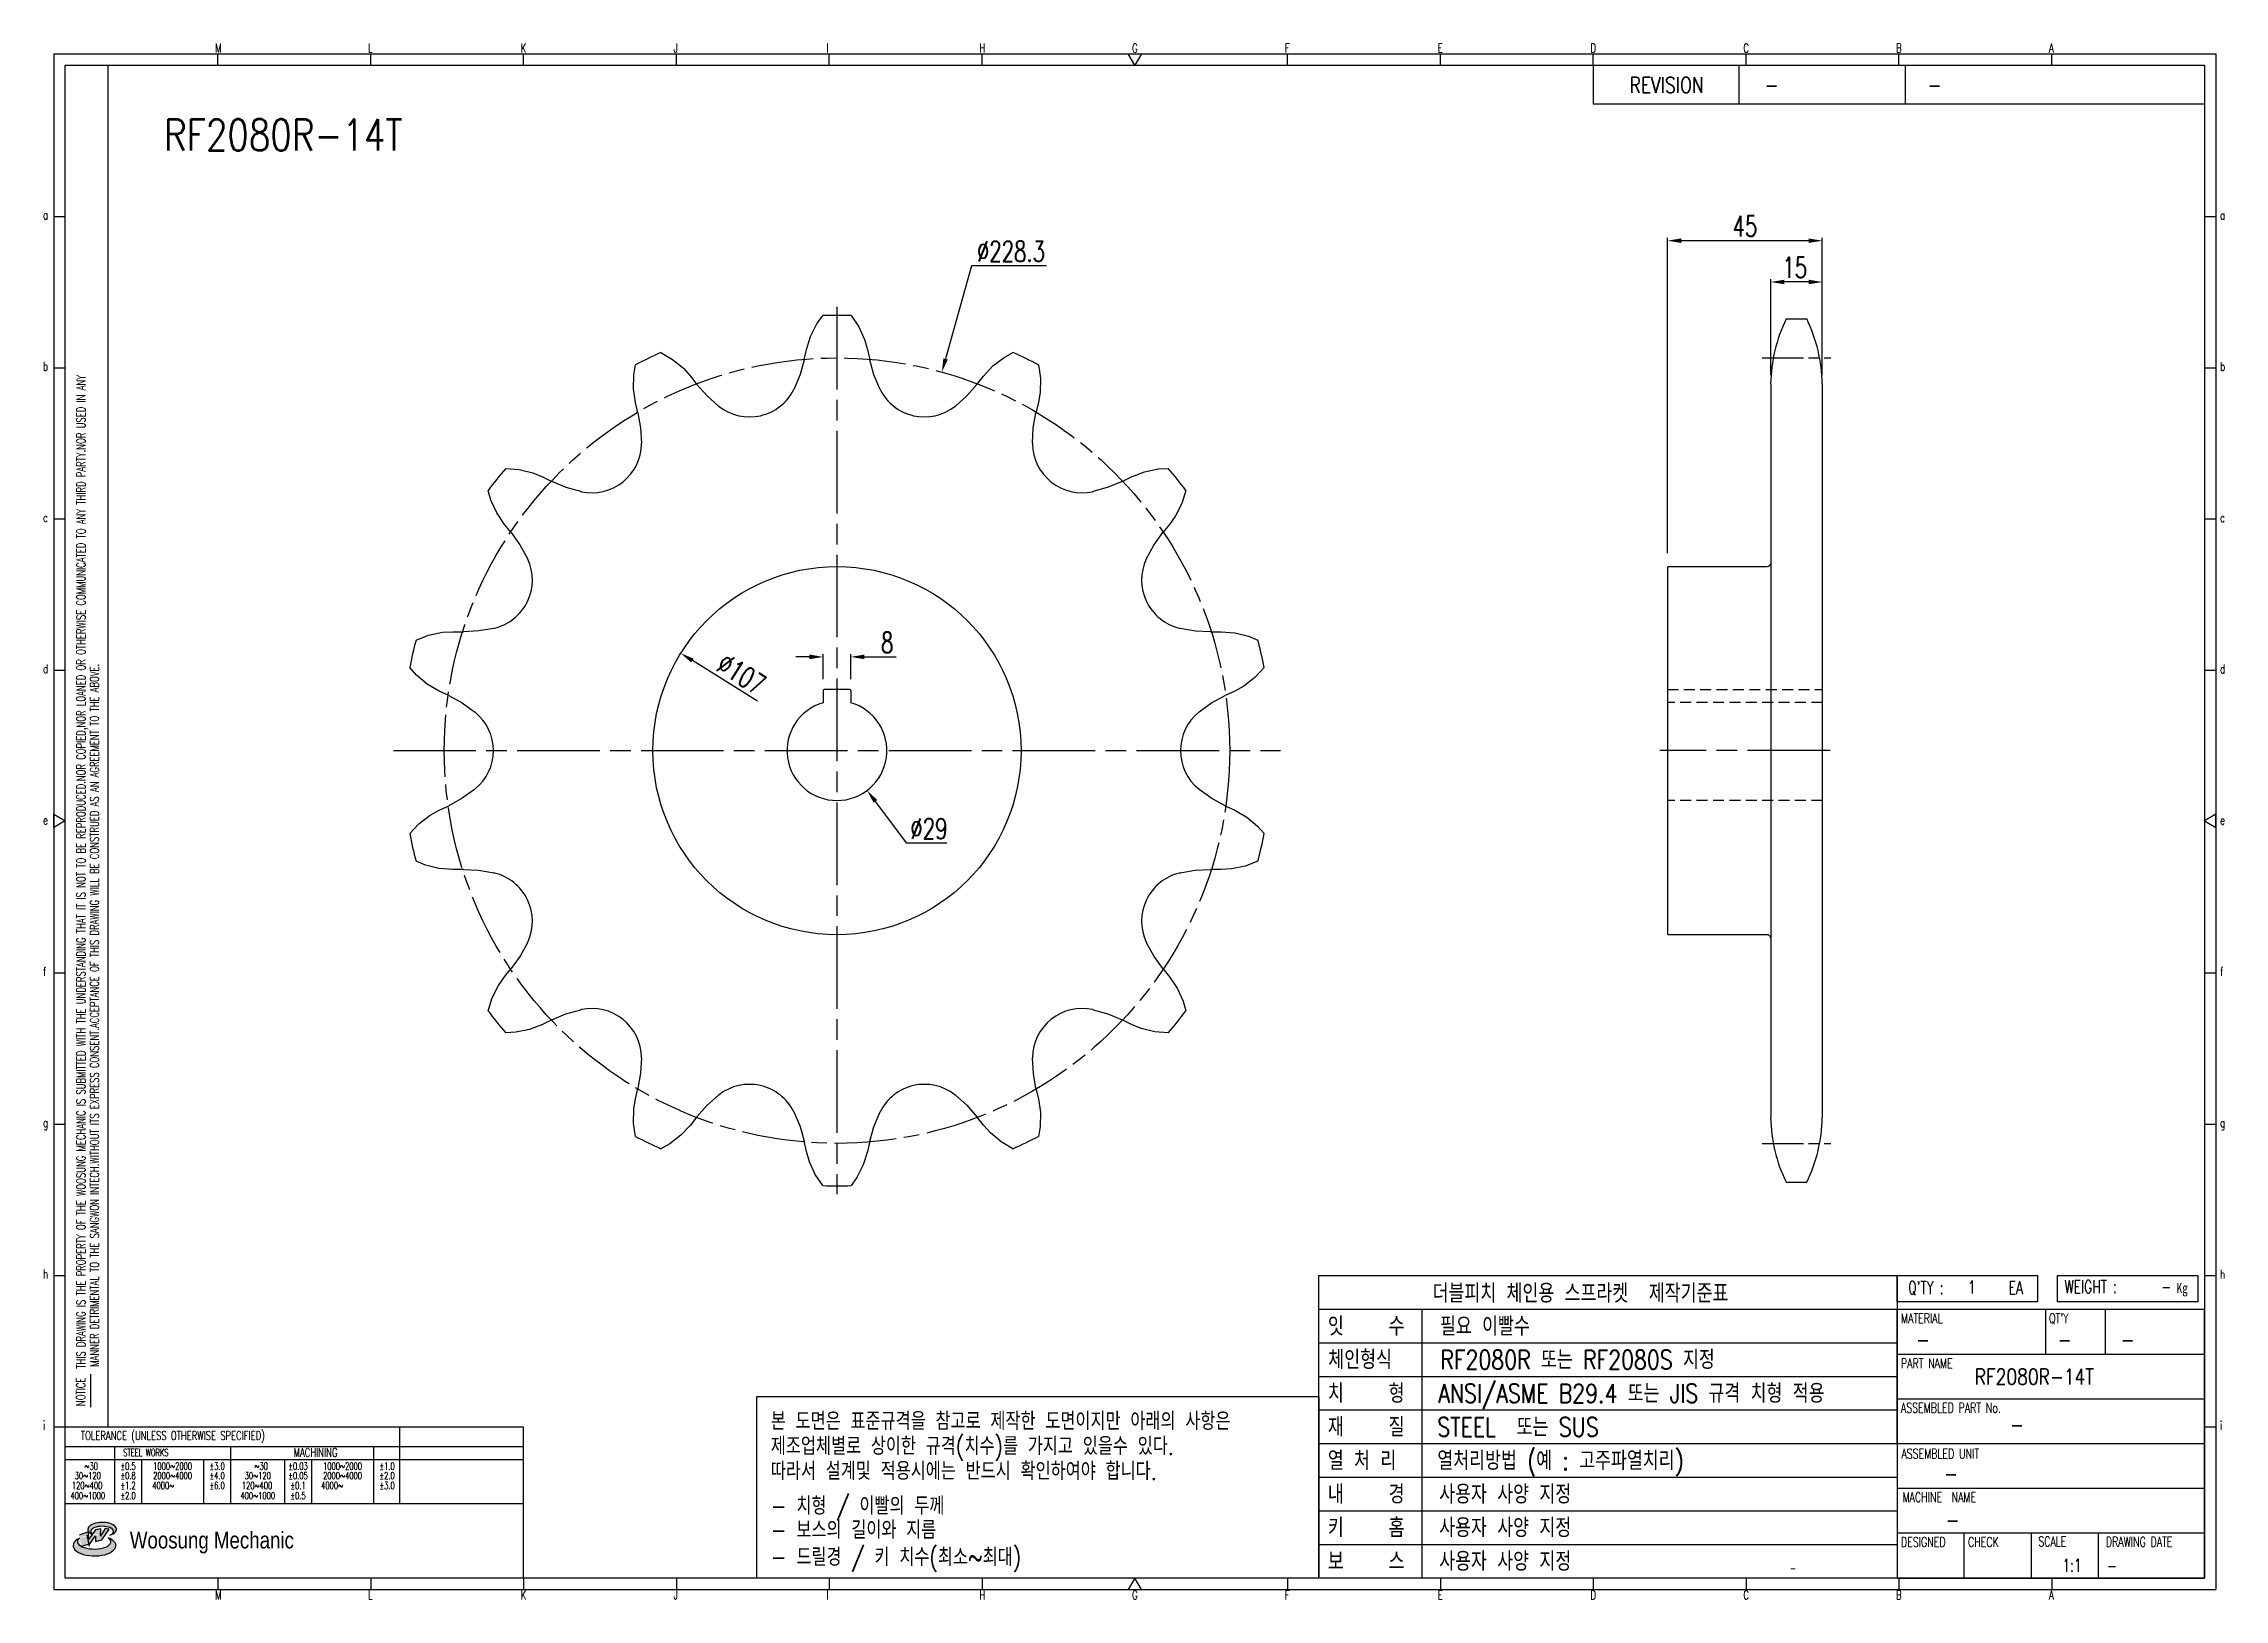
# Model space of a CAD drawing. Header units: millimetres. Extents: x 2650 to 3284, y -2918 to -2466.
import ezdxf
from ezdxf.enums import TextEntityAlignment as Align

# ---------------------------------------------------------------- set-up
doc = ezdxf.new("R2010")
doc.units = ezdxf.units.MM
for name, pattern in [('AM_ISO08W050', [18, 12, -1.5, 3, -1.5]), ('AM_ISO08W050x2', [9, 6, -0.75, 1.5, -0.75]), ('HIDDEN', [9.525, 6.35, -3.175])]:
    doc.linetypes.add(name, pattern=pattern)
doc.layers.add('CEN1', color=1, linetype='AM_ISO08W050', lineweight=25)
doc.layers.add('PEN_RF1', color=6, linetype='AM_ISO08W050x2', lineweight=25)
for name, color, linetype in [('HIDDEN_RF1', 3, 'HIDDEN'), ('S-DIM', 7, 'Continuous'), ('TITLE', 7, 'Continuous'), ('도면레이아웃', 7, 'Continuous')]:
    doc.layers.add(name, color=color, linetype=linetype)
doc.styles.add('HAN', font='ROMANS.shx', dxfattribs={"width": 0.7, "bigfont": 'whgtxt.shx'})
doc.styles.add('HKD_ST2', font='romans.shx', dxfattribs={"width": 0.7, "height": 4, "bigfont": '@extfont2.shx'})
doc.styles.add('HSG', font='SIMPLEX.shx', dxfattribs={"width": 0.7, "bigfont": 'HSG.shx'})
doc.styles.add('ROMANS', font='romans.shx', dxfattribs={"width": 0.7, "bigfont": 'whgtxt.shx'})
doc.styles.add('SLDTEXTSTYLE4', font='arial.ttf', dxfattribs={"width": 0.8})
doc.dimstyles.new('RF-S4', dxfattribs={"dimscale": 4, "dimtxt": 1.5, "dimasz": 1, "dimexe": 0.2, "dimexo": 1, "dimgap": 0.3, "dimtad": 1, "dimtoh": 1, "dimdec": 1, "dimrnd": 0.01, "dimzin": 9, "dimdsep": 46, "dimtxsty": 'HSG', "dimcen": 0, "dimclrd": 1, "dimclre": 1, "dimclrt": 150, "dimazin": 2, "dimtp": 1, "dimtm": 1, "dimtfac": 0.5, "dimtdec": 1, "dimtofl": 0, "dimtmove": 0, "dimatfit": 3, "dimfxl": 0, "dimtvp": 1, "dimtolj": 2, "dimlwd": -1, "dimlwe": -1, "dimarcsym": 0})

# ---------------------------------------------------------------- blocks, each defined once
blk = doc.blocks.new('SUYWSHJH')
at = {"layer": '도면레이아웃'}
h = blk.add_hatch(color=10, dxfattribs=at)
h.paths.add_polyline_path([(1.544, 35.177), (1.554, 34.966), (1.779, 35.034), (2.054, 35.422), (1.908, 35.446), (1.728, 35.167), (1.741, 35.439), (1.547, 35.405), (1.292, 35.041), (1.295, 35.33), (0.943, 35.208), (1.03, 34.8), (1.336, 34.885)])
edge = h.paths.add_edge_path()
edge.add_ellipse((1.795, 35.421), major_axis=(-0.53, 0), ratio=0.487785, start_angle=122.36065, end_angle=403.39574)
edge.add_line((1.411, 35.244), (1.419, 35.261))
edge.add_ellipse((1.798, 35.344), major_axis=(-0.423, 0), ratio=0.444396, start_angle=131.58977, end_angle=386.19408, ccw=False)
edge = h.paths.add_edge_path()
edge.add_ellipse((1.512, 34.815), major_axis=(-0.793, 0), ratio=0.480113, start_angle=314.67633, end_angle=590.85213)
edge.add_ellipse((1.501, 34.958), major_axis=(-0.62, 0), ratio=0.43311, start_angle=331.7024, end_angle=574.42495, ccw=False)
for p, q in [((0, 90.118), (80.15, 90.118)), ((0, 90.118), (0, 33.191)), ((6.089, 89.693), (6.089, 90.118)), ((11.753, 89.693), (11.753, 90.118)), ((17.418, 89.693), (17.418, 90.118)), ((23.082, 89.693), (23.082, 90.118)), ((28.746, 89.693), (28.746, 90.118)), ((34.411, 89.693), (34.411, 90.118)), ((45.739, 89.693), (45.739, 90.118)), ((51.404, 89.693), (51.404, 90.118)), ((57.068, 89.693), (57.068, 90.118)), ((62.732, 89.693), (62.732, 90.118)), ((68.397, 89.693), (68.397, 90.118)), ((74.061, 89.693), (74.061, 90.118)), ((80.15, 90.118), (80.15, 33.191)), ((0, 84.085), (0.425, 84.085)), ((79.725, 84.085), (80.15, 84.085)), ((0, 78.478), (0.425, 78.478)), ((79.725, 78.478), (80.15, 78.478)), ((0, 72.87), (0.425, 72.87)), ((79.725, 72.87), (80.15, 72.87)), ((0, 67.262), (0.425, 67.262)), ((79.725, 67.262), (80.15, 67.262)), ((0, 56.047), (0.425, 56.047)), ((79.725, 56.047), (80.15, 56.047)), ((0, 50.439), (0.425, 50.439)), ((79.725, 50.439), (80.15, 50.439)), ((0, 44.832), (0.425, 44.832)), ((79.725, 44.832), (80.15, 44.832)), ((1.377, 39.947), (1.377, 41.174)), ((0, 39.224), (0.425, 39.224)), ((79.725, 39.224), (80.15, 39.224)), ((0, 33.191), (80.15, 33.191)), ((6.089, 33.616), (6.089, 33.191)), ((11.753, 33.616), (11.753, 33.191)), ((17.418, 33.616), (17.418, 33.191)), ((23.082, 33.616), (23.082, 33.191)), ((28.746, 33.616), (28.746, 33.191)), ((34.411, 33.616), (34.411, 33.191)), ((45.739, 33.616), (45.739, 33.191)), ((51.404, 33.616), (51.404, 33.191)), ((57.068, 33.616), (57.068, 33.191)), ((62.732, 33.616), (62.732, 33.191)), ((68.397, 33.616), (68.397, 33.191)), ((74.061, 33.616), (74.061, 33.191))]:
    blk.add_line(p, q)
at = {"color": 2}
for p, q in [((2.017, 39.224), (2.017, 89.693)), ((0.425, 39.224), (17.418, 39.224)), ((12.816, 39.224), (12.816, 36.382)), ((17.418, 33.616), (17.418, 39.224)), ((0.425, 38.487), (17.418, 38.487)), ((0.425, 38.012), (17.418, 38.012)), ((2.257, 38.487), (2.257, 36.382)), ((3.257, 38.012), (3.257, 36.382)), ((5.557, 38.012), (5.557, 36.382)), ((6.557, 38.5), (6.557, 36.382)), ((8.557, 38.012), (8.557, 36.382)), ((9.557, 38.026), (9.557, 36.382)), ((11.857, 38.487), (11.857, 36.382)), ((0.425, 36.382), (17.418, 36.382))]:
    blk.add_line(p, q, dxfattribs=at)
at = {"color": 6, "ltscale": 0.5}
for p, q in [((57.068, 89.693), (57.068, 88.246)), ((62.47, 89.693), (62.47, 88.246)), ((68.635, 89.693), (68.635, 88.246)), ((79.725, 88.246), (57.068, 88.246)), ((68.336, 38.59), (68.336, 43.563)), ((79.725, 43.563), (68.336, 43.563)), ((73.827, 43.563), (73.827, 41.905)), ((76.037, 43.563), (76.037, 41.905)), ((79.725, 38.59), (79.725, 43.563)), ((79.725, 41.905), (68.336, 41.905)), ((79.725, 40.248), (68.336, 40.248)), ((68.336, 38.59), (68.336, 33.616)), ((79.725, 38.59), (68.336, 38.59)), ((79.725, 33.616), (79.725, 38.59)), ((79.725, 36.932), (68.336, 36.932)), ((79.725, 35.274), (68.336, 35.274)), ((70.822, 33.616), (70.822, 35.274)), ((73.309, 33.616), (73.309, 35.274)), ((75.796, 33.616), (75.796, 35.274)), ((68.336, 33.616), (79.725, 33.616))]:
    blk.add_line(p, q, dxfattribs=at)
for points in [[(40.075, 89.693), (39.83, 90.118), (40.32, 90.118)], [(0.425, 89.693), (79.725, 89.693), (79.725, 33.616), (0.425, 33.616)], [(0.425, 61.679), (0, 61.433), (0, 61.924)], [(79.725, 61.679), (80.15, 61.433), (80.15, 61.924)], [(40.075, 33.616), (39.83, 33.191), (40.32, 33.191)]]:
    blk.add_lwpolyline(points, close=True)
at = {"layer": 'TITLE', "color": 20}
for p, q in [((68.336, 43.851), (68.336, 44.826)), ((68.336, 44.826), (73.54, 44.826)), ((73.54, 44.826), (73.54, 43.851)), ((74.277, 43.851), (74.277, 44.826)), ((74.277, 44.826), (79.481, 44.826)), ((79.481, 44.826), (79.481, 43.851)), ((73.54, 43.851), (68.336, 43.851)), ((79.481, 43.851), (74.277, 43.851))]:
    blk.add_line(p, q, dxfattribs=at)
at = {"layer": '도면레이아웃'}
for p, q in [((1.295, 35.33), (0.943, 35.208)), ((1.03, 34.8), (1.336, 34.885)), ((1.224, 35.208), (1.311, 34.8)), ((1.224, 35.208), (1.224, 35.208)), ((1.547, 35.405), (1.292, 35.041)), ((1.292, 35.041), (1.295, 35.33)), ((1.336, 34.885), (1.544, 35.177)), ((1.419, 35.261), (1.411, 35.244)), ((1.544, 35.177), (1.554, 34.966)), ((1.741, 35.439), (1.547, 35.405)), ((1.554, 34.966), (1.779, 35.034)), ((1.908, 35.446), (1.728, 35.167)), ((1.728, 35.167), (1.741, 35.439)), ((1.779, 35.034), (2.054, 35.422)), ((2.054, 35.422), (1.908, 35.446))]:
    blk.add_line(p, q, dxfattribs=at)
for centre, major_axis, ratio, start_param, end_param in [((1.795, 35.421), (-0.53, 0), 0.487785, 2.135596, 7.040584), ((1.512, 34.815), (-0.793, 0), 0.480113, 5.492138, 10.312315), ((1.501, 34.958), (-0.62, 0), 0.43311, 5.789299, 10.025607), ((1.798, 35.344), (-0.423, 0), 0.444396, 2.296675, 6.740358)]:
    blk.add_ellipse(centre, major_axis=major_axis, ratio=ratio, start_param=start_param, end_param=end_param, dxfattribs=at)
at = {"color": 4, "style": 'HKD_ST2', "width": 0.7}
for s, p in [('M', (5.988, 90.164)), ('L', (11.652, 90.164)), ('K', (17.316, 90.164)), ('J', (22.981, 90.164)), ('I', (28.645, 90.164)), ('H', (34.309, 90.164)), ('G', (39.974, 90.164)), ('F', (45.638, 90.164)), ('E', (51.302, 90.164)), ('D', (56.967, 90.164)), ('C', (62.631, 90.164)), ('B', (68.295, 90.164)), ('A', (73.96, 90.164)), ('a', (-0.395, 83.976)), ('a', (80.305, 83.97)), ('b', (-0.395, 78.368)), ('b', (80.305, 78.362)), ('c', (-0.395, 72.76)), ('c', (80.305, 72.754)), ('d', (-0.395, 67.153)), ('d', (80.305, 67.147)), ('e', (-0.395, 61.545)), ('e', (80.305, 61.539)), ('f', (-0.395, 55.937)), ('f', (80.305, 55.931)), ('g', (-0.395, 50.33)), ('g', (80.305, 50.324)), ('h', (-0.395, 44.722)), ('h', (80.305, 44.716)), ('i', (-0.395, 39.114)), ('i', (80.305, 39.108)), ('M', (5.988, 32.824)), ('L', (11.652, 32.824)), ('K', (17.316, 32.824)), ('J', (22.981, 32.824)), ('I', (28.645, 32.824)), ('H', (34.309, 32.824)), ('G', (39.974, 32.824)), ('F', (45.638, 32.824)), ('E', (51.302, 32.824)), ('D', (56.967, 32.824)), ('C', (62.631, 32.824)), ('B', (68.295, 32.824)), ('A', (73.96, 32.824))]:
    blk.add_text(s, height=0.326, dxfattribs=at).set_placement(p)
for s, height, style, width, p in [('REVISION', 0.5806, 'HAN', 0.8, (58.415, 88.664)), ('-', 0.581, 'HAN', 0.8, (63.426, 88.664)), ('-', 0.581, 'HAN', 0.8, (69.468, 88.664)), ("Q'TY : ", 0.4746, 'HKD_ST2', 0.7, (68.743, 44.143)), ('1', 0.475, 'HKD_ST2', 0.7, (70.957, 44.165)), ('EA', 0.4746, 'HKD_ST2', 0.7, (72.464, 44.143)), ('WEIGHT : ', 0.4746, 'HKD_ST2', 0.7, (74.536, 44.176)), ('-', 0.581, 'HAN', 0.8, (69.029, 42.157)), ('-', 0.581, 'HAN', 0.8, (74.289, 42.157)), ('-', 0.581, 'HAN', 0.8, (76.623, 42.157)), ('-', 0.581, 'HAN', 0.8, (72.515, 39.013)), ('-', 0.581, 'HAN', 0.8, (70.067, 37.189)), ('-', 0.581, 'HAN', 0.8, (70.126, 35.48)), ('1:1', 0.4746, 'HKD_ST2', 0.7, (74.458, 33.848)), ('-', 0.475, 'HKD_ST2', 0.7, (76.112, 33.837))]:
    blk.add_text(s, height=height, dxfattribs=dict(style=style, width=width)).set_placement(p)
at = {"color": 2, "style": 'HKD_ST2', "width": 0.7}
for s, p in [(' THIS DRAWING IS THE PROPERTY OF THE WOOSUNG MECHANIC IS SUBMITTED WITH THE UNDERSTANDING THAT IT IS NOT TO BE REPRODUCED.NOR COPIED,NOR LOANED OR OTHERWISE COMMUNICATED TO ANY THIRD PARTY.NOR USED IN ANY', (1.173, 41.217)), ('MANNER DETRIMENTAL TO THE SANGWON INTECH.WITHOUT ITS EXPRESS CONSENT.ACCEPTANCE OF THIS DRAWING WILL BE CONSTRUED AS AN AGREEMENT TO THE ABOVE.', (1.672, 41.447))]:
    blk.add_text(s, height=0.326266, rotation=90, dxfattribs=at).set_placement(p)
at = {"style": 'HKD_ST2', "width": 0.7}
blk.add_text('-', height=0.475, dxfattribs=at).set_placement((78.499, 44.176), align=Align.RIGHT)
at = {"color": 4, "style": 'HKD_ST2', "width": 0.7}
for s, height, p in [('MATERIAL', 0.3651, (68.474, 43.425)), ("QT'Y", 0.3651, (73.965, 43.425)), ('PART NAME', 0.3651, (68.474, 41.756)), ('ASSEMBLED PART No.', 0.36511, (68.474, 40.109)), ('ASSEMBLED UNIT', 0.36511, (68.49, 38.408)), ('MACHINE  NAME', 0.36511, (68.532, 36.794)), ('DESIGNED', 0.3651, (68.474, 35.136)), ('CHECK', 0.3651, (70.961, 35.136)), ('SCALE', 0.3651, (73.566, 35.153)), ('DRAWING DATE', 0.36511, (76.071, 35.141))]:
    blk.add_text(s, height=height, dxfattribs=at).set_placement(p, align=Align.TOP_LEFT)
at = {"style": 'HKD_ST2', "width": 0.7}
blk.add_text('NOTICE', height=0.3263, rotation=90, dxfattribs=at).set_placement((1.163, 39.988))
for s, height, style, width, p in [('TOLERANCE (UNLESS OTHERWISE SPECIFIED)', 0.32627, 'HKD_ST2', 0.7, (4.417, 38.896)), ('-', 0.326, 'ROMANS', 0.65, (64.469, 33.975))]:
    blk.add_text(s, height=height, dxfattribs=dict(style=style, width=width)).set_placement(p, align=Align.MIDDLE_CENTER)
at = {"color": 4, "style": 'HKD_ST2', "width": 0.7}
for s, height, p in [('STEEL WORKS', 0.26101, (3.416, 38.268)), ('MACHINING', 0.3263, (9.707, 38.27)), ('%%P0.5', 0.261, (2.757, 37.762)), ('%%P0.8', 0.261, (2.757, 37.411)), ('%%P3.0', 0.261, (6.057, 37.762)), ('%%P4.0', 0.261, (6.057, 37.411)), ('%%P0.03', 0.261, (9.057, 37.762)), ('%%P0.05', 0.261, (9.057, 37.411)), ('%%P1.0', 0.261, (12.357, 37.762)), ('%%P2.0', 0.261, (12.357, 37.411)), ('%%P1.2', 0.261, (2.757, 37.045)), ('%%P2.0', 0.261, (2.757, 36.67)), ('%%P6.0', 0.261, (6.057, 37.045)), ('%%P0.1', 0.261, (9.057, 37.045)), ('%%P0.5', 0.261, (9.057, 36.67)), ('%%P3.0', 0.261, (12.357, 37.045))]:
    blk.add_text(s, height=height, dxfattribs=at).set_placement(p, align=Align.MIDDLE)
for s, height, p in [('30%%126120', 0.261, (1.263, 37.411)), ('%%12630', 0.261, (1.389, 37.762)), ('2000%%1264000', 0.26101, (4.407, 37.411)), ('1000%%1262000', 0.26101, (4.407, 37.762)), ('30%%126120', 0.261, (7.563, 37.411)), ('%%12630', 0.261, (7.689, 37.762)), ('2000%%1264000', 0.26101, (10.707, 37.411)), ('1000%%1262000', 0.26101, (10.707, 37.762)), ('400%%1261000', 0.26101, (1.263, 36.67)), ('120%%126400', 0.26101, (1.237, 37.045)), ('4000%%126', 0.261, (4.061, 37.045)), ('400%%1261000', 0.26101, (7.563, 36.67)), ('120%%126400', 0.26101, (7.537, 37.045)), ('4000%%126', 0.261, (10.321, 37.045))]:
    blk.add_text(s, height=height, dxfattribs=at).set_placement(p, align=Align.MIDDLE_CENTER)
at = {"color": 1, "style": 'SLDTEXTSTYLE4', "width": 0.8}
blk.add_text('Woosung Mechanic', height=0.61957, dxfattribs=at).set_placement((2.822, 34.711))
at = {"layer": 'TITLE', "width": 0.8}
blk.add_text('Kg', height=0.3789, dxfattribs=at).set_placement((78.694, 44.176))
blk = doc.blocks.new('TERJTY')
at = {"color": 150}
for p, q in [((1275.22, 18.47), (1365.55, 18.47)), ((1275.22, 18.47), (1365.55, 18.47)), ((1291.34, 18.47), (1291.34, -23.5)), ((1275.22, 13.23), (1365.55, 13.23)), ((1275.22, 7.98), (1365.55, 7.98)), ((1275.22, 2.73), (1365.55, 2.73)), ((1275.22, -2.51), (1365.55, -2.51)), ((1275.22, -7.76), (1365.55, -7.76)), ((1275.22, -13), (1365.55, -13)), ((1275.22, -18.25), (1365.55, -18.25))]:
    blk.add_line(p, q, dxfattribs=at)
blk.add_lwpolyline([(1275.22, 23.72), (1365.55, 23.72), (1365.55, -23.5), (1275.22, -23.5)], close=True, dxfattribs=at)
blk.add_lwpolyline([(1187.47, 4.85), (1275.22, 4.85), (1275.22, -23.5), (1187.47, -23.5)], close=True)
at = {"color": 150, "style": 'HAN', "width": 0.8}
for s, height, p in [('더블피치 체인용 스프라켓  제작기준표', 2.9346, (1293, 19.48)), ('잇    수 ', 2.935, (1276.65, 14.34)), ('필요 이빨수', 2.935, (1294.15, 14.34)), ('체인형식 ', 2.935, (1276.72, 9.12)), ('RF2080R 또는 RF2080S 지정', 2.9346, (1294.22, 9.12)), ('치    형', 2.935, (1276.65, 3.85)), ('ANSI/ASME B29.4 또는 JIS 규격 치형 적용', 2.9346, (1293.88, 3.85)), ('재    질', 2.935, (1276.65, -1.4)), ('STEEL  또는 SUS', 2.9346, (1293.74, -1.4)), ('열처리방법 (예 : 고주파열치리)', 2.9346, (1293.74, -6.64)), ('열 처 리', 2.935, (1276.65, -6.64)), ('내    경', 2.935, (1276.65, -11.89)), ('사용자 사양 지정', 2.935, (1294.03, -11.89)), ('키    홈', 2.935, (1276.65, -17.13)), ('사용자 사양 지정', 2.935, (1294.03, -17.13)), ('보    스', 2.935, (1276.65, -22.38)), ('사용자 사양 지정', 2.935, (1294.03, -22.38))]:
    blk.add_text(s, height=height, dxfattribs=at).set_placement(p)
at = {"style": 'HAN', "width": 0.8}
for s, p in [('본 도면은 표준규격을 참고로 제작한 도면이지만 아래의 사항은', (1189.67, -0.4)), ('제조업체별로 상이한 규격(치수)를 가지고 있을수 있다.', (1189.67, -4.29)), ('따라서 설계및 적용시에는 반드시 확인하여야 합니다.', (1189.67, -8.18)), ('- 치형 / 이빨의 두께', (1189.67, -13.62)), ('- 보스의 길이와 지름', (1189.67, -17.38)), ('- 드릴경 / 키 치수(최소~최대)', (1189.67, -21.61))]:
    blk.add_text(s, height=2.7767, dxfattribs=at).set_placement(p)
blk = doc.blocks.new('*D3')
at = {"layer": 'Defpoints', "color": 0, "transparency": 16777216}
for p in [(3152.22, -2535.24), (3152.22, -2566.28), (3167.22, -2566.28)]:
    blk.add_point(p, dxfattribs=at)
at = {"layer": 'S-DIM', "color": 1, "transparency": 16777216}
for p, q in [((3152.22, -2562.28), (3152.22, -2534.44)), ((3163.22, -2535.24), (3156.22, -2535.24)), ((3167.22, -2562.28), (3167.22, -2534.44))]:
    blk.add_line(p, q, dxfattribs=at)
for points in [[(3156.22, -2534.57), (3156.22, -2535.9), (3152.22, -2535.24)], [(3163.22, -2534.57), (3163.22, -2535.9), (3167.22, -2535.24)]]:
    blk.add_solid(points, dxfattribs=at)
at = {"layer": 'S-DIM', "color": 150, "transparency": 16777216, "insert": (3159.23, -2531.04), "char_height": 6, "attachment_point": 5, "style": 'HSG'}
blk.add_mtext('\\A2;15', dxfattribs=at)
blk = doc.blocks.new('*D4')
at = {"layer": 'Defpoints', "color": 0, "transparency": 16777216}
for p in [(3122.22, -2523.24), (3167.22, -2566.28), (3122.22, -2618.04)]:
    blk.add_point(p, dxfattribs=at)
at = {"layer": 'S-DIM', "color": 1, "transparency": 16777216}
for p, q in [((3122.22, -2614.04), (3122.22, -2522.44)), ((3167.22, -2562.28), (3167.22, -2522.44)), ((3163.22, -2523.24), (3126.22, -2523.24))]:
    blk.add_line(p, q, dxfattribs=at)
for points in [[(3126.22, -2522.57), (3126.22, -2523.9), (3122.22, -2523.24)], [(3163.22, -2522.57), (3163.22, -2523.9), (3167.22, -2523.24)]]:
    blk.add_solid(points, dxfattribs=at)
at = {"layer": 'S-DIM', "color": 150, "transparency": 16777216, "insert": (3144.72, -2519.04), "char_height": 6, "attachment_point": 5, "style": 'HSG'}
blk.add_mtext('\\A2;45', dxfattribs=at)
blk = doc.blocks.new('*D5')
at = {"layer": 'Defpoints', "color": 0, "transparency": 16777216}
for p in [(2872.09, -2659.87), (2889.59, -2683)]:
    blk.add_point(p, dxfattribs=at)
at = {"layer": 'S-DIM', "color": 1, "transparency": 16777216}
for p, q in [((2901.17, -2698.32), (2892, -2686.19)), ((2912.77, -2698.32), (2901.17, -2698.32))]:
    blk.add_line(p, q, dxfattribs=at)
blk.add_solid([(2892.53, -2685.79), (2891.47, -2686.6), (2889.59, -2683)], dxfattribs=at)
at = {"layer": 'S-DIM', "color": 150, "transparency": 16777216, "insert": (2907.57, -2694.12), "char_height": 6, "attachment_point": 5, "style": 'HSG'}
blk.add_mtext('\\A2;∅29', dxfattribs=at)
blk = doc.blocks.new('*D6')
at = {"layer": 'Defpoints', "color": 0, "transparency": 16777216}
for p in [(2911.34, -2561.44), (2850.34, -2781.43)]:
    blk.add_point(p, dxfattribs=at)
at = {"layer": 'S-DIM', "color": 1, "transparency": 16777216}
for p, q in [((2919.91, -2530.53), (2912.41, -2557.59)), ((2941.71, -2530.53), (2919.91, -2530.53))]:
    blk.add_line(p, q, dxfattribs=at)
blk.add_solid([(2911.76, -2557.41), (2913.05, -2557.77), (2911.34, -2561.44)], dxfattribs=at)
at = {"layer": 'S-DIM', "color": 150, "transparency": 16777216, "insert": (2931.41, -2526.33), "char_height": 6, "attachment_point": 5, "style": 'HSG'}
blk.add_mtext('\\A2;∅228.3', dxfattribs=at)
blk = doc.blocks.new('*D7')
at = {"layer": 'Defpoints', "color": 0, "transparency": 16777216}
for p in [(2835.43, -2643.15), (2926.25, -2699.73)]:
    blk.add_point(p, dxfattribs=at)
at = {"layer": 'S-DIM', "color": 1, "transparency": 16777216}
blk.add_line((2857.72, -2657.04), (2838.83, -2645.26), dxfattribs=at)
blk.add_solid([(2839.18, -2644.7), (2838.47, -2645.83), (2835.43, -2643.15)], dxfattribs=at)
at = {"layer": 'S-DIM', "color": 150, "transparency": 16777216, "insert": (2853.07, -2649.19), "char_height": 6, "attachment_point": 5, "rotation": 328.07352, "style": 'HSG'}
blk.add_mtext('\\A2;∅107', dxfattribs=at)
blk = doc.blocks.new('*D8')
at = {"layer": 'Defpoints', "color": 0, "transparency": 16777216}
for p in [(2884.84, -2644.2), (2876.84, -2654.7), (2884.84, -2654.7)]:
    blk.add_point(p, dxfattribs=at)
at = {"layer": 'S-DIM', "color": 1, "transparency": 16777216}
for p, q in [((2872.84, -2644.2), (2868.84, -2644.2)), ((2876.84, -2650.7), (2876.84, -2643.4)), ((2884.84, -2650.7), (2884.84, -2643.4)), ((2888.84, -2644.2), (2898.04, -2644.2))]:
    blk.add_line(p, q, dxfattribs=at)
for points in [[(2872.84, -2643.53), (2872.84, -2644.87), (2876.84, -2644.2)], [(2888.84, -2643.53), (2888.84, -2644.87), (2884.84, -2644.2)]]:
    blk.add_solid(points, dxfattribs=at)
at = {"layer": 'S-DIM', "color": 150, "transparency": 16777216, "insert": (2895.44, -2640), "char_height": 6, "attachment_point": 5, "style": 'HSG'}
blk.add_mtext('\\A2;8', dxfattribs=at)

msp = doc.modelspace()

# ---------------------------------------------------------------- linework, layer by layer
for p, q in [((3156.72, -2545.99), (3162.72, -2545.99)), ((2871.33, -2557.89), (2871.99, -2554.88)), ((2889.68, -2554.88), (2890.35, -2557.89)), ((2838.24, -2562.59), (2840.14, -2565.01)), ((2921.54, -2565.01), (2923.44, -2562.59)), ((3152.22, -2564.83), (3152.22, -2778.05)), ((3167.22, -2564.83), (3167.22, -2778.05)), ((2823.01, -2573.26), (2822.3, -2570.26)), ((2939.38, -2570.26), (2938.67, -2573.26)), ((2795.23, -2591.85), (2797.99, -2593.21)), ((2963.69, -2593.21), (2966.45, -2591.85)), ((2786.14, -2608.08), (2784.2, -2605.68)), ((2977.48, -2605.68), (2975.54, -2608.08)), ((3122.22, -2618.04), (3122.22, -2724.84)), ((3122.32, -2617.94), (3151.22, -2617.94)), ((2769.18, -2636.88), (2772.26, -2636.9)), ((2989.42, -2636.9), (2992.5, -2636.88)), ((2768.02, -2655.44), (2765.24, -2654.13)), ((2876.84, -2653.94), (2876.84, -2657.5)), ((2884.54, -2653.64), (2877.14, -2653.64)), ((2884.84, -2653.94), (2884.84, -2657.5)), ((2996.44, -2654.13), (2993.65, -2655.44)), ((2765.24, -2688.75), (2768.02, -2687.44)), ((2993.65, -2687.44), (2996.44, -2688.75)), ((2772.26, -2705.98), (2769.18, -2706)), ((2992.5, -2706), (2989.42, -2705.98)), ((3151.22, -2724.94), (3122.32, -2724.94)), ((2784.2, -2737.19), (2786.14, -2734.8)), ((2975.54, -2734.8), (2977.48, -2737.19)), ((2797.99, -2749.67), (2795.23, -2751.02)), ((2966.45, -2751.02), (2963.69, -2749.67)), ((2822.3, -2772.61), (2823.01, -2769.62)), ((2938.67, -2769.62), (2939.38, -2772.61)), ((2840.14, -2777.87), (2838.24, -2780.29)), ((2923.44, -2780.29), (2921.54, -2777.87)), ((2871.99, -2787.99), (2871.33, -2784.99)), ((2890.35, -2784.99), (2889.68, -2787.99)), ((3156.72, -2796.89), (3162.72, -2796.89))]:
    msp.add_line(p, q)
for points in [[(2871.99, -2554.88), (2873.19, -2551.04), (2875.03, -2547.41), (2876.73, -2545.01)], [(2884.95, -2545.01), (2887.15, -2548.25), (2888.85, -2551.97), (2889.68, -2554.88)], [(2822.3, -2570.26), (2821.71, -2566.29), (2821.79, -2562.21), (2822.28, -2559.31)], [(2829.68, -2555.74), (2833.07, -2557.72), (2836.22, -2560.33), (2838.24, -2562.59)], [(2871.33, -2557.89), (2870.14, -2562.11), (2868.41, -2566.26)], [(2893.27, -2566.26), (2891.57, -2562.2), (2890.35, -2557.89)], [(2923.44, -2562.59), (2926.18, -2559.65), (2929.42, -2557.17), (2932, -2555.74)], [(2939.4, -2559.31), (2939.97, -2563.19), (2939.89, -2567.27), (2939.38, -2570.26)], [(2846.41, -2571.28), (2843.11, -2568.36), (2840.14, -2565.01)], [(2921.54, -2565.01), (2918.63, -2568.29), (2915.27, -2571.28)], [(2823.01, -2573.26), (2823.76, -2577.58), (2824, -2582.07)], [(2937.68, -2582.07), (2937.91, -2577.67), (2938.67, -2573.26)], [(2784.55, -2589.4), (2788.46, -2589.7), (2792.43, -2590.69), (2795.23, -2591.85)], [(2966.45, -2591.85), (2970.2, -2590.39), (2974.19, -2589.57), (2977.13, -2589.4)], [(2784.2, -2605.68), (2781.94, -2602.36), (2780.25, -2598.65), (2779.43, -2595.82)], [(2806.36, -2596.14), (2802.12, -2594.94), (2797.99, -2593.21)], [(2963.69, -2593.21), (2959.65, -2594.91), (2955.32, -2596.14)], [(2982.25, -2595.82), (2981.08, -2599.57), (2979.24, -2603.21), (2977.48, -2605.68)], [(2786.14, -2608.08), (2788.69, -2611.64), (2790.86, -2615.58)], [(2970.82, -2615.58), (2972.94, -2611.72), (2975.54, -2608.08)], [(2781.07, -2635.91), (2776.73, -2636.67), (2772.26, -2636.9)], [(2989.42, -2636.9), (2985.05, -2636.68), (2980.61, -2635.91)], [(2758.49, -2639.3), (2762.15, -2637.88), (2766.15, -2637.05), (2769.18, -2636.88)], [(2992.5, -2636.88), (2996.51, -2637.19), (3000.47, -2638.18), (3003.19, -2639.3)], [(2765.24, -2654.13), (2761.76, -2652.11), (2758.63, -2649.5), (2756.66, -2647.31)], [(3005.02, -2647.31), (3002.34, -2650.18), (2999.1, -2652.66), (2996.44, -2654.13)], [(2768.02, -2655.44), (2771.87, -2657.54), (2775.53, -2660.16)], [(2986.15, -2660.16), (2989.73, -2657.59), (2993.65, -2655.44)], [(2775.53, -2682.72), (2771.95, -2685.28), (2768.02, -2687.44)], [(2993.65, -2687.44), (2989.81, -2685.33), (2986.15, -2682.72)], [(2756.66, -2695.57), (2759.34, -2692.7), (2762.58, -2690.22), (2765.24, -2688.75)], [(2996.44, -2688.75), (2999.92, -2690.77), (3003.05, -2693.38), (3005.02, -2695.57)], [(2769.18, -2706), (2765.17, -2705.69), (2761.21, -2704.7), (2758.49, -2703.58)], [(2772.26, -2705.98), (2776.63, -2706.2), (2781.07, -2706.96)], [(2980.61, -2706.96), (2984.95, -2706.21), (2989.42, -2705.98)], [(3003.19, -2703.58), (2999.53, -2705), (2995.53, -2705.83), (2992.5, -2706)], [(2790.86, -2727.29), (2788.74, -2731.16), (2786.14, -2734.8)], [(2975.54, -2734.8), (2972.99, -2731.24), (2970.82, -2727.29)], [(2779.43, -2747.06), (2780.6, -2743.31), (2782.44, -2739.67), (2784.2, -2737.19)], [(2977.48, -2737.19), (2979.74, -2740.52), (2981.43, -2744.23), (2982.25, -2747.06)], [(2797.99, -2749.67), (2802.03, -2747.97), (2806.36, -2746.74)], [(2955.32, -2746.74), (2959.56, -2747.94), (2963.69, -2749.67)], [(2795.23, -2751.02), (2791.48, -2752.49), (2787.49, -2753.31), (2784.55, -2753.48)], [(2977.13, -2753.48), (2973.22, -2753.18), (2969.25, -2752.19), (2966.45, -2751.02)], [(2824, -2760.8), (2823.77, -2765.2), (2823.01, -2769.62)], [(2938.67, -2769.62), (2937.92, -2765.3), (2937.68, -2760.8)], [(2822.28, -2783.57), (2821.71, -2779.69), (2821.79, -2775.6), (2822.3, -2772.61)], [(2840.14, -2777.87), (2843.04, -2774.59), (2846.41, -2771.59)], [(2915.27, -2771.59), (2918.57, -2774.52), (2921.54, -2777.87)], [(2939.38, -2772.61), (2939.97, -2776.59), (2939.89, -2780.67), (2939.4, -2783.57)], [(2838.24, -2780.29), (2835.5, -2783.23), (2832.26, -2785.71), (2829.68, -2787.13)], [(2868.41, -2776.61), (2870.11, -2780.68), (2871.33, -2784.99)], [(2890.35, -2784.99), (2891.54, -2780.77), (2893.27, -2776.61)], [(2932, -2787.13), (2928.6, -2785.16), (2925.46, -2782.55), (2923.44, -2780.29)], [(2876.73, -2797.87), (2874.53, -2794.62), (2872.83, -2790.91), (2871.99, -2787.99)], [(2889.68, -2787.99), (2888.49, -2791.83), (2886.65, -2795.47), (2884.95, -2797.87)]]:
    msp.add_lwpolyline(points)
msp.add_circle((2880.84, -2671.44), 53.5)
for centre, radius, start, end in [((2880.84, -2671.44), 126.5, 88.13961, 91.86039), ((3197.21, -2565.62), 45, 154.13794, 178.99714), ((3122.23, -2565.62), 45, 1.00286, 25.86206), ((2880.84, -2671.44), 126.5, 113.8539, 117.57468), ((2880.84, -2671.44), 126.5, 62.42532, 66.1461), ((2855.42, -2560.05), 14.4, 232.14282, 333.57147), ((2834.94, -2549.87), 37.26, 333.57143, 333.90576), ((2926.74, -2549.87), 37.26, 206.09424, 206.42857), ((2906.26, -2560.05), 14.4, 206.42853, 307.85718), ((2869.45, -2542), 37.26, 231.80852, 232.14286), ((2892.23, -2542), 37.26, 307.85714, 308.19148), ((2809.6, -2582.11), 14.4, 257.8571, 359.28575), ((2786.74, -2581.83), 37.26, 359.28572, 359.62005), ((2974.94, -2581.83), 37.26, 180.37995, 180.71428), ((2952.08, -2582.11), 14.4, 180.71425, 282.1429), ((2880.84, -2671.44), 126.5, 139.56818, 143.28896), ((2880.84, -2671.44), 126.5, 36.71104, 40.43182), ((2814.41, -2559.76), 37.26, 257.52281, 257.85714), ((2947.27, -2559.76), 37.26, 282.14286, 282.47719), ((2777.9, -2621.87), 14.4, 283.57139, 25.00004), ((2757.18, -2631.53), 37.26, 25, 25.33433), ((2983.78, -2621.87), 14.4, 154.99996, 256.42861), ((3004.5, -2631.53), 37.26, 154.66567, 155), ((3151.22, -2616.94), 1, 270, 0), ((2772.53, -2599.64), 37.26, 283.23709, 283.57143), ((2989.14, -2599.64), 37.26, 256.42857, 256.76291), ((2880.84, -2671.44), 126.5, 165.28247, 169.00325), ((2880.84, -2671.44), 126.5, 10.99675, 14.71753), ((2877.14, -2653.94), 0.3, 90, 180), ((2884.54, -2653.94), 0.3, 360, 90), ((2752.11, -2689.14), 37.26, 50.71429, 51.04862), ((2766.58, -2671.44), 14.4, 309.28568, 50.71432), ((2880.84, -2671.44), 14.5, 106.01339, 73.98661), ((2995.09, -2671.44), 14.4, 129.28568, 230.71432), ((3009.57, -2689.14), 37.26, 128.95138, 129.28571), ((2752.11, -2653.74), 37.26, 308.95138, 309.28571), ((3009.57, -2653.74), 37.26, 230.71429, 231.04862), ((2880.84, -2671.44), 126.5, 190.99675, 194.71753), ((2880.84, -2671.44), 126.5, 345.28247, 349.00325), ((2772.53, -2743.24), 37.26, 76.42857, 76.76291), ((2777.9, -2721.01), 14.4, 334.99996, 76.42861), ((2983.78, -2721.01), 14.4, 103.57139, 205.00004), ((2989.14, -2743.24), 37.26, 103.23709, 103.57143), ((3151.22, -2725.94), 1, 0, 90), ((2757.18, -2711.35), 37.26, 334.66567, 335), ((3004.5, -2711.35), 37.26, 205, 205.33433), ((2880.84, -2671.44), 126.5, 216.71104, 220.43182), ((2814.41, -2783.12), 37.26, 102.14286, 102.47719), ((2809.6, -2760.77), 14.4, 0.71425, 102.1429), ((2952.08, -2760.77), 14.4, 77.8571, 179.28575), ((2947.27, -2783.12), 37.26, 77.52281, 77.85714), ((2880.84, -2671.44), 126.5, 319.56818, 323.28896), ((2786.74, -2761.05), 37.26, 0.37995, 0.71428), ((2974.94, -2761.05), 37.26, 179.28572, 179.62005), ((2855.42, -2782.83), 14.4, 26.42853, 127.85718), ((2906.26, -2782.83), 14.4, 52.14282, 153.57147), ((2869.45, -2800.88), 37.26, 127.85714, 128.19148), ((2892.23, -2800.88), 37.26, 51.80852, 52.14286), ((2834.94, -2793.01), 37.26, 26.09424, 26.42857), ((2926.74, -2793.01), 37.26, 153.57143, 153.90576), ((3197.21, -2777.26), 45, 181.00286, 205.86206), ((3122.23, -2777.26), 45, 334.13794, 358.99714), ((2880.84, -2671.44), 126.5, 242.42532, 246.1461), ((2880.84, -2671.44), 126.5, 293.8539, 297.57468), ((2880.84, -2671.44), 126.5, 268.13961, 271.86039)]:
    msp.add_arc(centre, radius, start, end)
at = {"layer": 'CEN1', "color": 1, "linetype": 'AM_ISO08W050x2', "ltscale": 4}
for p, q in [((2880.84, -2542.5), (2880.84, -2800.38)), ((2751.9, -2671.44), (3009.78, -2671.44)), ((3169.47, -2671.44), (3119.97, -2671.44))]:
    msp.add_line(p, q, dxfattribs=at)
at = {"layer": 'HIDDEN_RF1', "ltscale": 0.5}
for p, q in [((3122.22, -2653.64), (3167.22, -2653.64)), ((3167.22, -2657.5), (3122.22, -2657.5)), ((3167.22, -2685.94), (3122.22, -2685.94))]:
    msp.add_line(p, q, dxfattribs=at)
at = {"layer": 'PEN_RF1', "ltscale": 2}
for p, q in [((3149.75, -2557.29), (3169.69, -2557.29)), ((3149.75, -2785.58), (3169.69, -2785.58))]:
    msp.add_line(p, q, dxfattribs=at)
at = {"layer": 'PEN_RF1', "ltscale": 3}
msp.add_circle((2880.84, -2671.44), 114.14, dxfattribs=at)

# ---------------------------------------------------------------- block references
for name, p, xscale, yscale, zscale in [('SUYWSHJH', (2653.19, -3175.49), 7.840951372799997, 7.840951372799997, 7.840951372799997), ('TERJTY', (646.94, -2868.16), 1.8615744, 1.8615744, 1.8615744)]:
    msp.add_blockref(name, p, dxfattribs=dict(xscale=xscale, yscale=yscale, zscale=zscale))

# ---------------------------------------------------------------- texts
at = {"style": 'HAN', "width": 0.8}
for height, p in [(9.105, (2685.25, -2497.05)), (4.5525, (3211.53, -2855.69))]:
    msp.add_text('RF2080R-14T', height=height, dxfattribs=at).set_placement(p)

# ---------------------------------------------------------------- dimensions: what is measured, and where the dimension line sits
at = {"layer": 'S-DIM'}
dim = msp.add_linear_dim(base=(3122.22, -2523.24), p1=(3167.22, -2566.28), p2=(3122.22, -2618.04), dimstyle='RF-S4', dxfattribs=at)
dim.commit()
dim.dimension.update_dxf_attribs({"geometry": '*D4', "text_midpoint": (3144.72, -2519.04)})
for p1, p2, picture, middle in [((2850.34, -2781.43), (2911.34, -2561.44), '*D6', (2931.41, -2530.53)), ((2926.25, -2699.73), (2835.43, -2643.15), '*D7', (2850.85, -2652.75)), ((2872.09, -2659.87), (2889.59, -2683), '*D5', (2907.57, -2698.32))]:
    dim = msp.add_diameter_dim_2p(p1=p1, p2=p2, dimstyle='RF-S4', dxfattribs=at)
    dim.commit()
    dim.dimension.update_dxf_attribs({"geometry": picture, "text_midpoint": middle, "dimtype": 131})
for base, p1, p2, picture, middle in [((3152.22, -2535.24), (3167.22, -2566.28), (3152.22, -2566.28), '*D3', (3159.23, -2535.24)), ((2884.84, -2644.2), (2876.84, -2654.7), (2884.84, -2654.7), '*D8', (2895.44, -2644.2))]:
    dim = msp.add_linear_dim(base=base, p1=p1, p2=p2, dimstyle='RF-S4', dxfattribs=at)
    dim.commit()
    dim.dimension.update_dxf_attribs({"geometry": picture, "text_midpoint": middle, "dimtype": 128})

doc.saveas('drawing.dxf')
